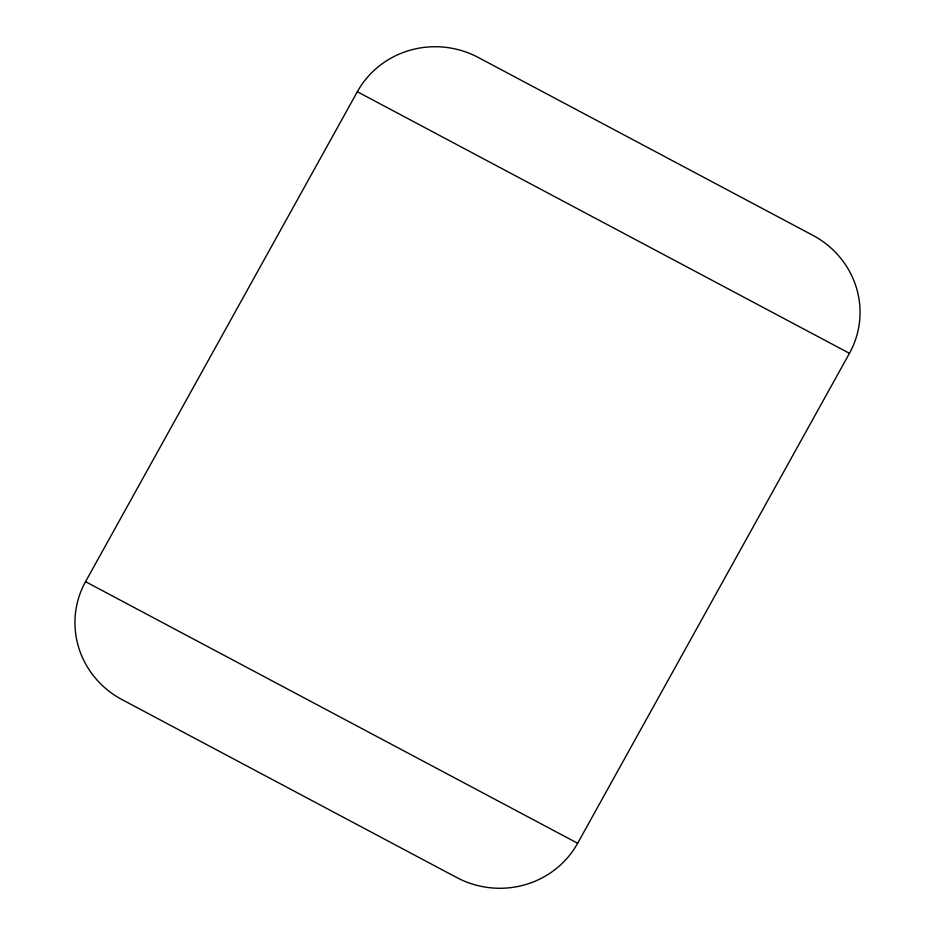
<?xml version="1.0" encoding="UTF-8"?>
<svg xmlns="http://www.w3.org/2000/svg" width="935" height="935" viewBox="0 0 935 935"><rect width="100%" height="100%" fill="white"/><g stroke="black" fill="none" stroke-linecap="round" stroke-linejoin="round"><path stroke-width="1.4" d="M85.552 581.675L357.345 91.735A89.421 86.768 10.3 0 1 478.299 57.479L812.936 235.363A89.421 86.768 10.3 0 1 849.447 353.325L577.655 843.265A89.421 86.768 10.3 0 1 456.701 877.521L122.064 699.637A89.421 86.768 10.3 0 1 85.552 581.675L577.655 843.265M357.345 91.735L849.447 353.325"/></g></svg>
